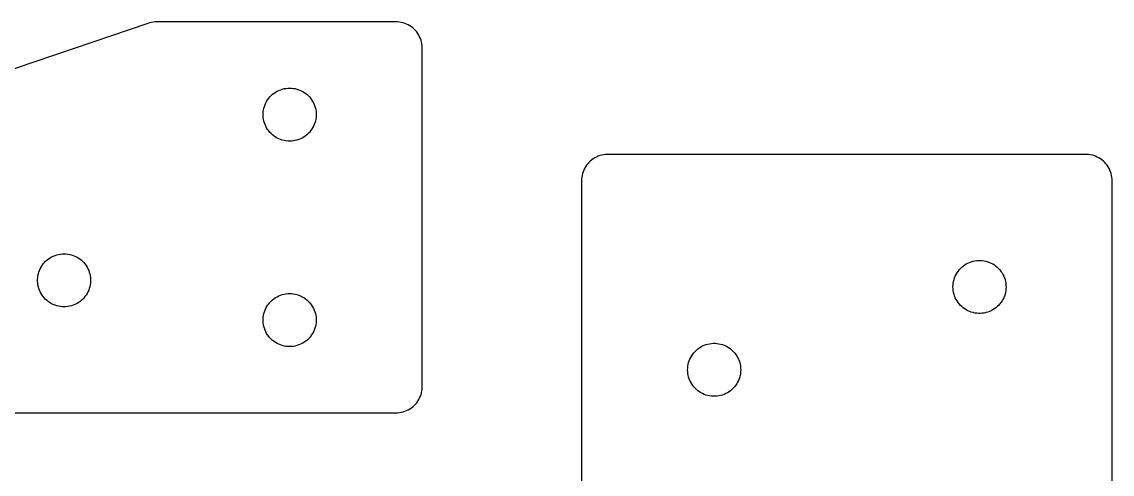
# Model space of a CAD drawing. Header units: metres. Extents: x 5 to 310, y 5 to 324.
# Drawn here: x 127.8 to 210, y 58.4 to 92.5 of the extents above; entities that cross this region are included whole.
import ezdxf

# ---------------------------------------------------------------- set-up
doc = ezdxf.new("R2010")
doc.units = ezdxf.units.M

msp = doc.modelspace()

# ---------------------------------------------------------------- linework, layer by layer
for p, q in [((137.316, 92.3794), (109.316, 82.8794)), ((137.449, 92.4225), (137.316, 92.3794)), ((137.584, 92.4563), (137.449, 92.4225)), ((137.722, 92.4805), (137.584, 92.4563)), ((137.86, 92.4951), (137.722, 92.4805)), ((138, 92.5), (137.86, 92.4951)), ((156, 92.5), (138, 92.5)), ((156.14, 92.4951), (156, 92.5)), ((156.278, 92.4805), (156.14, 92.4951)), ((156.416, 92.4563), (156.278, 92.4805)), ((156.551, 92.4225), (156.416, 92.4563)), ((156.684, 92.3794), (156.551, 92.4225)), ((156.813, 92.3271), (156.684, 92.3794)), ((156.939, 92.2659), (156.813, 92.3271)), ((157.06, 92.1961), (156.939, 92.2659)), ((157.176, 92.118), (157.06, 92.1961)), ((157.286, 92.0321), (157.176, 92.118)), ((157.389, 91.9387), (157.286, 92.0321)), ((157.486, 91.8383), (157.389, 91.9387)), ((157.576, 91.7313), (157.486, 91.8383)), ((157.658, 91.6184), (157.576, 91.7313)), ((157.732, 91.5), (157.658, 91.6184)), ((157.798, 91.3768), (157.732, 91.5)), ((157.854, 91.2492), (157.798, 91.3768)), ((157.902, 91.118), (157.854, 91.2492)), ((157.941, 90.9839), (157.902, 91.118)), ((157.97, 90.8473), (157.941, 90.9839)), ((157.989, 90.7091), (157.97, 90.8473)), ((157.999, 90.5698), (157.989, 90.7091)), ((157.999, 64.9302), (157.999, 90.5698)), ((146.824, 87.118), (146.94, 87.1961)), ((146.94, 87.1961), (147.061, 87.2659)), ((147.061, 87.2659), (147.187, 87.3271)), ((147.187, 87.3271), (147.316, 87.3794)), ((147.316, 87.3794), (147.449, 87.4225)), ((147.449, 87.4225), (147.584, 87.4563)), ((147.584, 87.4563), (147.722, 87.4805)), ((147.722, 87.4805), (147.86, 87.4951)), ((147.86, 87.4951), (148, 87.5)), ((148, 87.5), (148.14, 87.4951)), ((148.14, 87.4951), (148.278, 87.4805)), ((148.278, 87.4805), (148.416, 87.4563)), ((148.416, 87.4563), (148.551, 87.4225)), ((148.551, 87.4225), (148.684, 87.3794)), ((148.684, 87.3794), (148.813, 87.3271)), ((148.813, 87.3271), (148.939, 87.2659)), ((148.939, 87.2659), (149.06, 87.1961)), ((149.06, 87.1961), (149.176, 87.118)), ((146.146, 86.2492), (146.202, 86.3768)), ((146.202, 86.3768), (146.268, 86.5)), ((146.268, 86.5), (146.342, 86.6184)), ((146.342, 86.6184), (146.424, 86.7313)), ((146.424, 86.7313), (146.514, 86.8383)), ((146.514, 86.8383), (146.611, 86.9387)), ((146.611, 86.9387), (146.714, 87.0321)), ((146.714, 87.0321), (146.824, 87.118)), ((149.176, 87.118), (149.286, 87.0321)), ((149.286, 87.0321), (149.389, 86.9387)), ((149.389, 86.9387), (149.486, 86.8383)), ((149.486, 86.8383), (149.576, 86.7313)), ((149.576, 86.7313), (149.658, 86.6184)), ((149.658, 86.6184), (149.732, 86.5)), ((149.732, 86.5), (149.798, 86.3768)), ((149.798, 86.3768), (149.854, 86.2492)), ((146.001, 85.5698), (146.011, 85.7091)), ((146.001, 85.4302), (146.001, 85.5698)), ((146.011, 85.7091), (146.03, 85.8473)), ((146.03, 85.8473), (146.059, 85.9839)), ((146.059, 85.9839), (146.098, 86.118)), ((146.098, 86.118), (146.146, 86.2492)), ((149.854, 86.2492), (149.902, 86.118)), ((149.902, 86.118), (149.941, 85.9839)), ((149.941, 85.9839), (149.97, 85.8473)), ((149.97, 85.8473), (149.989, 85.7091)), ((149.989, 85.7091), (149.999, 85.5698)), ((149.999, 85.5698), (149.999, 85.4302)), ((146.011, 85.291), (146.001, 85.4302)), ((146.03, 85.1527), (146.011, 85.291)), ((146.059, 85.0162), (146.03, 85.1527)), ((146.098, 84.882), (146.059, 85.0162)), ((146.146, 84.7508), (146.098, 84.882)), ((146.202, 84.6233), (146.146, 84.7508)), ((149.854, 84.7508), (149.798, 84.6233)), ((149.902, 84.882), (149.854, 84.7508)), ((149.941, 85.0162), (149.902, 84.882)), ((149.97, 85.1527), (149.941, 85.0162)), ((149.989, 85.291), (149.97, 85.1527)), ((149.999, 85.4302), (149.989, 85.291)), ((146.268, 84.5), (146.202, 84.6233)), ((146.342, 84.3816), (146.268, 84.5)), ((146.424, 84.2687), (146.342, 84.3816)), ((146.514, 84.1617), (146.424, 84.2687)), ((146.611, 84.0613), (146.514, 84.1617)), ((146.714, 83.9679), (146.611, 84.0613)), ((146.824, 83.882), (146.714, 83.9679)), ((146.94, 83.8039), (146.824, 83.882)), ((149.176, 83.882), (149.06, 83.8039)), ((149.286, 83.9679), (149.176, 83.882)), ((149.389, 84.0613), (149.286, 83.9679)), ((149.486, 84.1617), (149.389, 84.0613)), ((149.576, 84.2687), (149.486, 84.1617)), ((149.658, 84.3816), (149.576, 84.2687)), ((149.732, 84.5), (149.658, 84.3816)), ((149.798, 84.6233), (149.732, 84.5)), ((147.061, 83.7341), (146.94, 83.8039)), ((147.187, 83.6729), (147.061, 83.7341)), ((147.316, 83.6206), (147.187, 83.6729)), ((147.449, 83.5775), (147.316, 83.6206)), ((147.584, 83.5437), (147.449, 83.5775)), ((147.722, 83.5195), (147.584, 83.5437)), ((147.86, 83.5049), (147.722, 83.5195)), ((148, 83.5), (147.86, 83.5049)), ((148.14, 83.5049), (148, 83.5)), ((148.278, 83.5195), (148.14, 83.5049)), ((148.416, 83.5437), (148.278, 83.5195)), ((148.551, 83.5775), (148.416, 83.5437)), ((148.684, 83.6206), (148.551, 83.5775)), ((148.813, 83.6729), (148.684, 83.6206)), ((148.939, 83.7341), (148.813, 83.6729)), ((149.06, 83.8039), (148.939, 83.7341)), ((171, 82.2321), (170.882, 82.1581)), ((171.123, 82.2976), (171, 82.2321)), ((171.251, 82.3544), (171.123, 82.2976)), ((171.382, 82.4021), (171.251, 82.3544)), ((171.516, 82.4406), (171.382, 82.4021)), ((171.653, 82.4696), (171.516, 82.4406)), ((171.791, 82.489), (171.653, 82.4696)), ((171.93, 82.4988), (171.791, 82.489)), ((208.07, 82.4988), (171.93, 82.4988)), ((208.209, 82.489), (208.07, 82.4988)), ((208.347, 82.4696), (208.209, 82.489)), ((208.484, 82.4406), (208.347, 82.4696)), ((208.618, 82.4021), (208.484, 82.4406)), ((208.749, 82.3544), (208.618, 82.4021)), ((208.877, 82.2976), (208.749, 82.3544)), ((209, 82.2321), (208.877, 82.2976)), ((209.118, 82.1581), (209, 82.2321)), ((170.234, 81.4389), (170.173, 81.3135)), ((170.304, 81.5598), (170.234, 81.4389)), ((170.382, 81.6756), (170.304, 81.5598)), ((170.468, 81.7856), (170.382, 81.6756)), ((170.561, 81.8893), (170.468, 81.7856)), ((170.662, 81.9863), (170.561, 81.8893)), ((170.769, 82.076), (170.662, 81.9863)), ((170.882, 82.1581), (170.769, 82.076)), ((209.231, 82.076), (209.118, 82.1581)), ((209.338, 81.9863), (209.231, 82.076)), ((209.439, 81.8893), (209.338, 81.9863)), ((209.532, 81.7856), (209.439, 81.8893)), ((209.618, 81.6756), (209.532, 81.7856)), ((209.696, 81.5598), (209.618, 81.6756)), ((209.766, 81.4389), (209.696, 81.5598)), ((209.827, 81.3135), (209.766, 81.4389)), ((170.005, 80.6395), (170, 80.5)), ((170.019, 80.7784), (170.005, 80.6395)), ((170.044, 80.9158), (170.019, 80.7784)), ((170.077, 81.0513), (170.044, 80.9158)), ((170.121, 81.1841), (170.077, 81.0513)), ((170.173, 81.3135), (170.121, 81.1841)), ((209.879, 81.1841), (209.827, 81.3135)), ((209.923, 81.0513), (209.879, 81.1841)), ((209.956, 80.9158), (209.923, 81.0513)), ((209.981, 80.7784), (209.956, 80.9158)), ((209.995, 80.6395), (209.981, 80.7784)), ((210, 80.5), (209.995, 80.6395)), ((170, 80.5), (170, 52)), ((210, 32), (210, 80.5)), ((130.061, 74.7659), (130.187, 74.8271)), ((130.187, 74.8271), (130.316, 74.8794)), ((130.316, 74.8794), (130.449, 74.9225)), ((130.449, 74.9225), (130.584, 74.9563)), ((130.584, 74.9563), (130.722, 74.9805)), ((130.722, 74.9805), (130.86, 74.9951)), ((130.86, 74.9951), (131, 75)), ((131, 75), (131.14, 74.9951)), ((131.14, 74.9951), (131.278, 74.9805)), ((131.278, 74.9805), (131.416, 74.9563)), ((131.416, 74.9563), (131.551, 74.9225)), ((131.551, 74.9225), (131.684, 74.8794)), ((131.684, 74.8794), (131.813, 74.8271)), ((131.813, 74.8271), (131.939, 74.7659)), ((129.202, 73.8768), (129.268, 74)), ((129.268, 74), (129.342, 74.1184)), ((129.342, 74.1184), (129.424, 74.2313)), ((129.424, 74.2313), (129.514, 74.3383)), ((129.514, 74.3383), (129.611, 74.4387)), ((129.611, 74.4387), (129.714, 74.5321)), ((129.714, 74.5321), (129.824, 74.618)), ((129.824, 74.618), (129.94, 74.6961)), ((129.94, 74.6961), (130.061, 74.7659)), ((131.939, 74.7659), (132.06, 74.6961)), ((132.06, 74.6961), (132.176, 74.618)), ((132.176, 74.618), (132.286, 74.5321)), ((132.286, 74.5321), (132.389, 74.4387)), ((132.389, 74.4387), (132.486, 74.3383)), ((132.486, 74.3383), (132.576, 74.2313)), ((132.576, 74.2313), (132.658, 74.1184)), ((132.658, 74.1184), (132.732, 74)), ((132.732, 74), (132.798, 73.8768)), ((198.561, 73.8893), (198.662, 73.9863)), ((198.662, 73.9863), (198.769, 74.076)), ((198.769, 74.076), (198.882, 74.1581)), ((198.882, 74.1581), (199, 74.2321)), ((199, 74.2321), (199.123, 74.2976)), ((199.123, 74.2976), (199.251, 74.3544)), ((199.251, 74.3544), (199.382, 74.4021)), ((199.382, 74.4021), (199.516, 74.4406)), ((199.516, 74.4406), (199.653, 74.4696)), ((199.653, 74.4696), (199.791, 74.489)), ((199.791, 74.489), (199.93, 74.4988)), ((199.93, 74.4988), (200.07, 74.4988)), ((200.07, 74.4988), (200.209, 74.489)), ((200.209, 74.489), (200.347, 74.4696)), ((200.347, 74.4696), (200.484, 74.4406)), ((200.484, 74.4406), (200.618, 74.4021)), ((200.618, 74.4021), (200.749, 74.3544)), ((200.749, 74.3544), (200.877, 74.2976)), ((200.877, 74.2976), (201, 74.2321)), ((201, 74.2321), (201.118, 74.1581)), ((201.118, 74.1581), (201.231, 74.076)), ((201.231, 74.076), (201.338, 73.9863)), ((201.338, 73.9863), (201.439, 73.8893)), ((129.001, 73.0698), (129.011, 73.2091)), ((129.011, 73.2091), (129.03, 73.3473)), ((129.03, 73.3473), (129.059, 73.4839)), ((129.059, 73.4839), (129.098, 73.618)), ((129.098, 73.618), (129.146, 73.7492)), ((129.146, 73.7492), (129.202, 73.8768)), ((132.798, 73.8768), (132.854, 73.7492)), ((132.854, 73.7492), (132.902, 73.618)), ((132.902, 73.618), (132.941, 73.4839)), ((132.941, 73.4839), (132.97, 73.3473)), ((132.97, 73.3473), (132.989, 73.2091)), ((132.989, 73.2091), (132.999, 73.0698)), ((198.077, 73.0513), (198.121, 73.1841)), ((198.121, 73.1841), (198.173, 73.3135)), ((198.173, 73.3135), (198.234, 73.4389)), ((198.234, 73.4389), (198.304, 73.5598)), ((198.304, 73.5598), (198.382, 73.6756)), ((198.382, 73.6756), (198.468, 73.7856)), ((198.468, 73.7856), (198.561, 73.8893)), ((201.439, 73.8893), (201.532, 73.7856)), ((201.532, 73.7856), (201.618, 73.6756)), ((201.618, 73.6756), (201.696, 73.5598)), ((201.696, 73.5598), (201.766, 73.4389)), ((201.766, 73.4389), (201.827, 73.3135)), ((201.827, 73.3135), (201.879, 73.1841)), ((201.879, 73.1841), (201.923, 73.0513)), ((129.001, 72.9302), (129.001, 73.0698)), ((129.011, 72.791), (129.001, 72.9302)), ((129.03, 72.6527), (129.011, 72.791)), ((129.059, 72.5162), (129.03, 72.6527)), ((129.098, 72.382), (129.059, 72.5162)), ((129.146, 72.2508), (129.098, 72.382)), ((132.902, 72.382), (132.854, 72.2508)), ((132.941, 72.5162), (132.902, 72.382)), ((132.97, 72.6527), (132.941, 72.5162)), ((132.989, 72.791), (132.97, 72.6527)), ((132.999, 72.9302), (132.989, 72.791)), ((132.999, 73.0698), (132.999, 72.9302)), ((198, 72.5), (198.005, 72.6395)), ((198.005, 72.3605), (198, 72.5)), ((198.005, 72.6395), (198.019, 72.7784)), ((198.019, 72.2217), (198.005, 72.3605)), ((198.019, 72.7784), (198.044, 72.9158)), ((198.044, 72.9158), (198.077, 73.0513)), ((201.923, 73.0513), (201.956, 72.9158)), ((201.956, 72.9158), (201.981, 72.7784)), ((201.981, 72.7784), (201.995, 72.6395)), ((201.995, 72.3605), (201.981, 72.2217)), ((201.995, 72.6395), (202, 72.5)), ((202, 72.5), (201.995, 72.3605)), ((129.202, 72.1233), (129.146, 72.2508)), ((129.268, 72), (129.202, 72.1233)), ((129.342, 71.8816), (129.268, 72)), ((129.424, 71.7687), (129.342, 71.8816)), ((129.514, 71.6617), (129.424, 71.7687)), ((129.611, 71.5613), (129.514, 71.6617)), ((129.714, 71.4679), (129.611, 71.5613)), ((132.389, 71.5613), (132.286, 71.4679)), ((132.486, 71.6617), (132.389, 71.5613)), ((132.576, 71.7687), (132.486, 71.6617)), ((132.658, 71.8816), (132.576, 71.7687)), ((132.732, 72), (132.658, 71.8816)), ((132.798, 72.1233), (132.732, 72)), ((132.854, 72.2508), (132.798, 72.1233)), ((146.611, 71.4387), (146.714, 71.5321)), ((146.714, 71.5321), (146.824, 71.618)), ((146.824, 71.618), (146.94, 71.6961)), ((146.94, 71.6961), (147.061, 71.7659)), ((147.061, 71.7659), (147.187, 71.8271)), ((147.187, 71.8271), (147.316, 71.8794)), ((147.316, 71.8794), (147.449, 71.9225)), ((147.449, 71.9225), (147.584, 71.9563)), ((147.584, 71.9563), (147.722, 71.9805)), ((147.722, 71.9805), (147.86, 71.9951)), ((147.86, 71.9951), (148, 72)), ((148, 72), (148.14, 71.9951)), ((148.14, 71.9951), (148.278, 71.9805)), ((148.278, 71.9805), (148.416, 71.9563)), ((148.416, 71.9563), (148.551, 71.9225)), ((148.551, 71.9225), (148.684, 71.8794)), ((148.684, 71.8794), (148.813, 71.8271)), ((148.813, 71.8271), (148.939, 71.7659)), ((148.939, 71.7659), (149.06, 71.6961)), ((149.06, 71.6961), (149.176, 71.618)), ((149.176, 71.618), (149.286, 71.5321)), ((149.286, 71.5321), (149.389, 71.4387)), ((198.044, 72.0842), (198.019, 72.2217)), ((198.077, 71.9487), (198.044, 72.0842)), ((198.121, 71.816), (198.077, 71.9487)), ((198.173, 71.6865), (198.121, 71.816)), ((198.234, 71.5611), (198.173, 71.6865)), ((198.304, 71.4402), (198.234, 71.5611)), ((201.766, 71.5611), (201.696, 71.4402)), ((201.827, 71.6865), (201.766, 71.5611)), ((201.879, 71.816), (201.827, 71.6865)), ((201.923, 71.9487), (201.879, 71.816)), ((201.956, 72.0842), (201.923, 71.9487)), ((201.981, 72.2217), (201.956, 72.0842)), ((129.824, 71.382), (129.714, 71.4679)), ((129.94, 71.3039), (129.824, 71.382)), ((130.061, 71.2341), (129.94, 71.3039)), ((130.187, 71.1729), (130.061, 71.2341)), ((130.316, 71.1206), (130.187, 71.1729)), ((130.449, 71.0775), (130.316, 71.1206)), ((130.584, 71.0437), (130.449, 71.0775)), ((130.722, 71.0195), (130.584, 71.0437)), ((130.86, 71.0049), (130.722, 71.0195)), ((131, 71), (130.86, 71.0049)), ((131.14, 71.0049), (131, 71)), ((131.278, 71.0195), (131.14, 71.0049)), ((131.416, 71.0437), (131.278, 71.0195)), ((131.551, 71.0775), (131.416, 71.0437)), ((131.684, 71.1206), (131.551, 71.0775)), ((131.813, 71.1729), (131.684, 71.1206)), ((131.939, 71.2341), (131.813, 71.1729)), ((132.06, 71.3039), (131.939, 71.2341)), ((132.176, 71.382), (132.06, 71.3039)), ((132.286, 71.4679), (132.176, 71.382)), ((146.098, 70.618), (146.146, 70.7492)), ((146.146, 70.7492), (146.202, 70.8768)), ((146.202, 70.8768), (146.268, 71)), ((146.268, 71), (146.342, 71.1184)), ((146.342, 71.1184), (146.424, 71.2313)), ((146.424, 71.2313), (146.514, 71.3383)), ((146.514, 71.3383), (146.611, 71.4387)), ((149.389, 71.4387), (149.486, 71.3383)), ((149.486, 71.3383), (149.576, 71.2313)), ((149.576, 71.2313), (149.658, 71.1184)), ((149.658, 71.1184), (149.732, 71)), ((149.732, 71), (149.798, 70.8768)), ((149.798, 70.8768), (149.854, 70.7492)), ((149.854, 70.7492), (149.902, 70.618)), ((198.382, 71.3244), (198.304, 71.4402)), ((198.468, 71.2144), (198.382, 71.3244)), ((198.561, 71.1107), (198.468, 71.2144)), ((198.662, 71.0137), (198.561, 71.1107)), ((198.769, 70.924), (198.662, 71.0137)), ((198.882, 70.8419), (198.769, 70.924)), ((199, 70.768), (198.882, 70.8419)), ((199.123, 70.7024), (199, 70.768)), ((199.251, 70.6456), (199.123, 70.7024)), ((200.877, 70.7024), (200.749, 70.6456)), ((201, 70.768), (200.877, 70.7024)), ((201.118, 70.8419), (201, 70.768)), ((201.231, 70.924), (201.118, 70.8419)), ((201.338, 71.0137), (201.231, 70.924)), ((201.439, 71.1107), (201.338, 71.0137)), ((201.532, 71.2144), (201.439, 71.1107)), ((201.618, 71.3244), (201.532, 71.2144)), ((201.696, 71.4402), (201.618, 71.3244)), ((146.001, 70.0698), (146.011, 70.2091)), ((146.001, 69.9302), (146.001, 70.0698)), ((146.011, 69.791), (146.001, 69.9302)), ((146.011, 70.2091), (146.03, 70.3473)), ((146.03, 70.3473), (146.059, 70.4839)), ((146.059, 70.4839), (146.098, 70.618)), ((149.902, 70.618), (149.941, 70.4839)), ((149.941, 70.4839), (149.97, 70.3473)), ((149.97, 70.3473), (149.989, 70.2091)), ((149.989, 70.2091), (149.999, 70.0698)), ((149.999, 69.9302), (149.989, 69.791)), ((149.999, 70.0698), (149.999, 69.9302)), ((199.382, 70.5979), (199.251, 70.6456)), ((199.516, 70.5594), (199.382, 70.5979)), ((199.653, 70.5304), (199.516, 70.5594)), ((199.791, 70.511), (199.653, 70.5304)), ((199.93, 70.5012), (199.791, 70.511)), ((200.07, 70.5012), (199.93, 70.5012)), ((200.209, 70.511), (200.07, 70.5012)), ((200.347, 70.5304), (200.209, 70.511)), ((200.484, 70.5594), (200.347, 70.5304)), ((200.618, 70.5979), (200.484, 70.5594)), ((200.749, 70.6456), (200.618, 70.5979)), ((146.03, 69.6527), (146.011, 69.791)), ((146.059, 69.5162), (146.03, 69.6527)), ((146.098, 69.382), (146.059, 69.5162)), ((146.146, 69.2508), (146.098, 69.382)), ((146.202, 69.1233), (146.146, 69.2508)), ((146.268, 69), (146.202, 69.1233)), ((149.798, 69.1233), (149.732, 69)), ((149.854, 69.2508), (149.798, 69.1233)), ((149.902, 69.382), (149.854, 69.2508)), ((149.941, 69.5162), (149.902, 69.382)), ((149.97, 69.6527), (149.941, 69.5162)), ((149.989, 69.791), (149.97, 69.6527)), ((146.342, 68.8816), (146.268, 69)), ((146.424, 68.7687), (146.342, 68.8816)), ((146.514, 68.6617), (146.424, 68.7687)), ((146.611, 68.5613), (146.514, 68.6617)), ((146.714, 68.4679), (146.611, 68.5613)), ((146.824, 68.382), (146.714, 68.4679)), ((146.94, 68.3039), (146.824, 68.382)), ((147.061, 68.2341), (146.94, 68.3039)), ((147.187, 68.1729), (147.061, 68.2341)), ((148.939, 68.2341), (148.813, 68.1729)), ((149.06, 68.3039), (148.939, 68.2341)), ((149.176, 68.382), (149.06, 68.3039)), ((149.286, 68.4679), (149.176, 68.382)), ((149.389, 68.5613), (149.286, 68.4679)), ((149.486, 68.6617), (149.389, 68.5613)), ((149.576, 68.7687), (149.486, 68.6617)), ((149.658, 68.8816), (149.576, 68.7687)), ((149.732, 69), (149.658, 68.8816)), ((179.516, 68.1906), (179.653, 68.2196)), ((179.653, 68.2196), (179.791, 68.239)), ((179.791, 68.239), (179.93, 68.2488)), ((179.93, 68.2488), (180.07, 68.2488)), ((180.07, 68.2488), (180.209, 68.239)), ((180.209, 68.239), (180.347, 68.2196)), ((180.347, 68.2196), (180.484, 68.1906)), ((147.316, 68.1206), (147.187, 68.1729)), ((147.449, 68.0775), (147.316, 68.1206)), ((147.584, 68.0437), (147.449, 68.0775)), ((147.722, 68.0195), (147.584, 68.0437)), ((147.86, 68.0049), (147.722, 68.0195)), ((148, 68), (147.86, 68.0049)), ((148.14, 68.0049), (148, 68)), ((148.278, 68.0195), (148.14, 68.0049)), ((148.416, 68.0437), (148.278, 68.0195)), ((148.551, 68.0775), (148.416, 68.0437)), ((148.684, 68.1206), (148.551, 68.0775)), ((148.813, 68.1729), (148.684, 68.1206)), ((178.304, 67.3098), (178.382, 67.4256)), ((178.382, 67.4256), (178.468, 67.5356)), ((178.468, 67.5356), (178.561, 67.6393)), ((178.561, 67.6393), (178.662, 67.7363)), ((178.662, 67.7363), (178.769, 67.826)), ((178.769, 67.826), (178.882, 67.9081)), ((178.882, 67.9081), (179, 67.9821)), ((179, 67.9821), (179.123, 68.0476)), ((179.123, 68.0476), (179.251, 68.1044)), ((179.251, 68.1044), (179.382, 68.1521)), ((179.382, 68.1521), (179.516, 68.1906)), ((180.484, 68.1906), (180.618, 68.1521)), ((180.618, 68.1521), (180.749, 68.1044)), ((180.749, 68.1044), (180.877, 68.0476)), ((180.877, 68.0476), (181, 67.9821)), ((181, 67.9821), (181.118, 67.9081)), ((181.118, 67.9081), (181.231, 67.826)), ((181.231, 67.826), (181.338, 67.7363)), ((181.338, 67.7363), (181.439, 67.6393)), ((181.439, 67.6393), (181.532, 67.5356)), ((181.532, 67.5356), (181.618, 67.4256)), ((181.618, 67.4256), (181.696, 67.3098)), ((178.019, 66.5284), (178.044, 66.6658)), ((178.044, 66.6658), (178.077, 66.8013)), ((178.077, 66.8013), (178.121, 66.9341)), ((178.121, 66.9341), (178.173, 67.0635)), ((178.173, 67.0635), (178.234, 67.1889)), ((178.234, 67.1889), (178.304, 67.3098)), ((181.696, 67.3098), (181.766, 67.1889)), ((181.766, 67.1889), (181.827, 67.0635)), ((181.827, 67.0635), (181.879, 66.9341)), ((181.879, 66.9341), (181.923, 66.8013)), ((181.923, 66.8013), (181.956, 66.6658)), ((181.956, 66.6658), (181.981, 66.5284)), ((178, 66.25), (178.005, 66.3895)), ((178.005, 66.1105), (178, 66.25)), ((178.005, 66.3895), (178.019, 66.5284)), ((178.019, 65.9717), (178.005, 66.1105)), ((178.044, 65.8342), (178.019, 65.9717)), ((178.077, 65.6987), (178.044, 65.8342)), ((181.956, 65.8342), (181.923, 65.6987)), ((181.981, 65.9717), (181.956, 65.8342)), ((181.981, 66.5284), (181.995, 66.3895)), ((181.995, 66.1105), (181.981, 65.9717)), ((181.995, 66.3895), (182, 66.25)), ((182, 66.25), (181.995, 66.1105)), ((157.989, 64.791), (157.999, 64.9302)), ((178.121, 65.566), (178.077, 65.6987)), ((178.173, 65.4365), (178.121, 65.566)), ((178.234, 65.3111), (178.173, 65.4365)), ((178.304, 65.1902), (178.234, 65.3111)), ((178.382, 65.0744), (178.304, 65.1902)), ((178.468, 64.9644), (178.382, 65.0744)), ((178.561, 64.8607), (178.468, 64.9644)), ((181.532, 64.9644), (181.439, 64.8607)), ((181.618, 65.0744), (181.532, 64.9644)), ((181.696, 65.1902), (181.618, 65.0744)), ((181.766, 65.3111), (181.696, 65.1902)), ((181.827, 65.4365), (181.766, 65.3111)), ((181.879, 65.566), (181.827, 65.4365)), ((181.923, 65.6987), (181.879, 65.566)), ((157.732, 64), (157.798, 64.1233)), ((157.798, 64.1233), (157.854, 64.2508)), ((157.854, 64.2508), (157.902, 64.382)), ((157.902, 64.382), (157.941, 64.5162)), ((157.941, 64.5162), (157.97, 64.6527)), ((157.97, 64.6527), (157.989, 64.791)), ((178.662, 64.7637), (178.561, 64.8607)), ((178.769, 64.674), (178.662, 64.7637)), ((178.882, 64.5919), (178.769, 64.674)), ((179, 64.518), (178.882, 64.5919)), ((179.123, 64.4524), (179, 64.518)), ((179.251, 64.3956), (179.123, 64.4524)), ((179.382, 64.3479), (179.251, 64.3956)), ((179.516, 64.3094), (179.382, 64.3479)), ((179.653, 64.2804), (179.516, 64.3094)), ((179.791, 64.261), (179.653, 64.2804)), ((179.93, 64.2512), (179.791, 64.261)), ((180.07, 64.2512), (179.93, 64.2512)), ((180.209, 64.261), (180.07, 64.2512)), ((180.347, 64.2804), (180.209, 64.261)), ((180.484, 64.3094), (180.347, 64.2804)), ((180.618, 64.3479), (180.484, 64.3094)), ((180.749, 64.3956), (180.618, 64.3479)), ((180.877, 64.4524), (180.749, 64.3956)), ((181, 64.518), (180.877, 64.4524)), ((181.118, 64.5919), (181, 64.518)), ((181.231, 64.674), (181.118, 64.5919)), ((181.338, 64.7637), (181.231, 64.674)), ((181.439, 64.8607), (181.338, 64.7637)), ((156.939, 63.2341), (157.06, 63.3039)), ((157.06, 63.3039), (157.176, 63.382)), ((157.176, 63.382), (157.286, 63.4679)), ((157.286, 63.4679), (157.389, 63.5613)), ((157.389, 63.5613), (157.486, 63.6617)), ((157.486, 63.6617), (157.576, 63.7687)), ((157.576, 63.7687), (157.658, 63.8816)), ((157.658, 63.8816), (157.732, 64)), ((110, 63), (156, 63)), ((156, 63), (156.14, 63.0049)), ((156.14, 63.0049), (156.278, 63.0195)), ((156.278, 63.0195), (156.416, 63.0437)), ((156.416, 63.0437), (156.551, 63.0775)), ((156.551, 63.0775), (156.684, 63.1206)), ((156.684, 63.1206), (156.813, 63.1729)), ((156.813, 63.1729), (156.939, 63.2341))]:
    msp.add_line(p, q)

doc.saveas('drawing.dxf')
